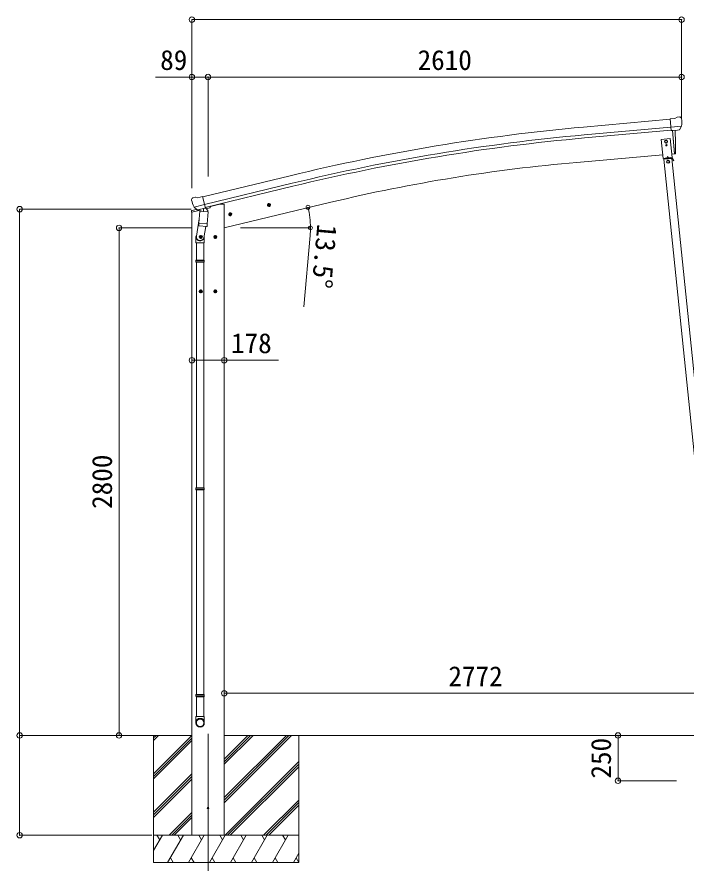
# Model space of a CAD drawing. Units: millimetres at full size. Extents: x -21204 to 8479, y -5853 to 7886.
# Drawn here: x 2679 to 6368, y -1825 to 2843 of the extents above; entities that cross this region are included whole.
import ezdxf
from ezdxf.enums import TextEntityAlignment as Align

# ---------------------------------------------------------------- set-up
doc = ezdxf.new("R2010")
doc.units = ezdxf.units.MM
doc.header["$LTSCALE"] = 30
doc.header["$PDMODE"] = 32
doc.header["$PDSIZE"] = 30
for name, color, linetype, lineweight in [('0-0_0', 7, 'Continuous', 9), ('0-1_本体', 4, 'Continuous', 9), ('0-2_部品', 7, 'Continuous', 9), ('0-8_PARTS2', 2, 'Continuous', 9), ('0-A_寸法', 6, 'Continuous', 9), ('1-1_GLASS', 4, 'Continuous', 9), ('1-2_GLASS_SEAL', 7, 'Continuous', 9), ('1-A', 6, 'Continuous', 9)]:
    doc.layers.add(name, color=color, linetype=linetype, lineweight=lineweight)
doc.styles.add('ＭＳ ゴシック', font='')
doc.styles.get('ＭＳ ゴシック').set_extended_font_data('MS Gothic')

msp = doc.modelspace()

# ---------------------------------------------------------------- linework, layer by layer
at = {"layer": '0-0_0'}
for p, q in [((3121.02, -1120.81), (3643.75, -1120.81)), ((3432.75, -1120.81), (3432.75, -1820.81)), ((3432.75, -1148.19), (3460.14, -1120.81)), ((3432.75, -1134.05), (3445.99, -1120.81)), ((3432.75, -1332.04), (3643.75, -1121.04)), ((3432.75, -1346.18), (3643.75, -1135.18)), ((3432.75, -1360.32), (3643.75, -1149.32)), ((3821.75, -1491.82), (4192.77, -1120.81)), ((3821.75, -1463.54), (4164.48, -1120.81)), ((3821.75, -1477.68), (4178.63, -1120.81)), ((3821.75, -1279.69), (3980.64, -1120.81)), ((3821.75, -1265.55), (3966.49, -1120.81)), ((3821.75, -1251.41), (3952.35, -1120.81)), ((3821.75, -1120.81), (6743.57, -1120.81)), ((4232.75, -1120.81), (4232.75, -1820.81)), ((3826.61, -1670.81), (4232.75, -1264.67)), ((3840.75, -1670.81), (4232.75, -1278.81)), ((3854.9, -1670.81), (4232.75, -1292.95)), ((3432.75, -1544.17), (3643.75, -1333.17)), ((3432.75, -1558.31), (3643.75, -1347.31)), ((3432.75, -1572.45), (3643.75, -1361.45)), ((4038.74, -1670.81), (4232.75, -1476.8)), ((4052.89, -1670.81), (4232.75, -1490.94)), ((4067.03, -1670.81), (4232.75, -1505.09)), ((3518.24, -1670.81), (3643.75, -1545.3)), ((3532.39, -1670.81), (3643.75, -1559.44)), ((3546.53, -1670.81), (3643.75, -1573.59)), ((4232.75, -1670.81), (3432.75, -1670.81)), ((3432.75, -1754.64), (3481.15, -1670.81)), ((3466.15, -1696.79), (3451.15, -1670.81)), ((3510.02, -1820.81), (3596.62, -1670.81)), ((3581.62, -1696.79), (3566.62, -1670.81)), ((3625.49, -1820.81), (3712.09, -1670.81)), ((3821.75, -1670.82), (3643.75, -1670.82)), ((3697.09, -1696.79), (3682.09, -1670.81)), ((3740.96, -1820.81), (3827.56, -1670.81)), ((3812.56, -1696.79), (3797.56, -1670.81)), ((3856.43, -1820.81), (3943.03, -1670.81)), ((3928.03, -1696.79), (3913.03, -1670.81)), ((3971.9, -1820.81), (4058.5, -1670.81)), ((4028.5, -1670.81), (4043.5, -1696.79)), ((4087.37, -1820.81), (4173.97, -1670.81)), ((4158.97, -1696.79), (4143.97, -1670.81)), ((4202.84, -1820.81), (4232.75, -1769)), ((3525.02, -1794.83), (3540.02, -1820.81)), ((3640.49, -1794.83), (3655.49, -1820.81)), ((3755.96, -1794.83), (3770.96, -1820.81)), ((3871.43, -1794.83), (3886.43, -1820.81)), ((3986.9, -1794.83), (4001.9, -1820.81)), ((4102.37, -1794.83), (4117.37, -1820.81)), ((4217.84, -1794.83), (4232.75, -1820.66)), ((3432.75, -1820.81), (4232.75, -1820.81))]:
    msp.add_line(p, q, dxfattribs=at)
at = {"layer": '0-1_本体'}
for p, q in [((6280.06, 2278.14), (5802.55, 2234.94)), ((6283.82, 2235.14), (5806.44, 2191.95)), ((6285.29, 2218.37), (5807.96, 2175.18)), ((6292.53, 2215.98), (6303.78, 2087.38)), ((6240, 2081.8), (5765.83, 2040.32)), ((6303.78, 2087.38), (6289.82, 2086.16)), ((3703.22, 1849.32), (4186.1, 1966.81)), ((3713.3, 1807.36), (4196.31, 1924.82)), ((3717.23, 1790.98), (4200.29, 1908.47)), ((4409.83, 1820.36), (3821.78, 1679.18)), ((3745.74, 1796.69), (3797.75, 1809.18)), ((3821.75, 1809.18), (3797.75, 1809.18)), ((3821.75, 1809.18), (3821.75, -1670.82)), ((3643.75, -1670.82), (3643.75, 1765.73))]:
    msp.add_line(p, q, dxfattribs=at)
at = {"layer": '0-1_本体', "color": 6}
msp.add_line((3821.75, 949), (3643.75, 949), dxfattribs=at)
at = {"layer": '0-1_本体'}
for centre, radius, start, end in [((6798.68, -8775.07), 11054.98, 95.16866, 103.66973), ((6798.68, -8775.07), 11011.82, 95.16974, 103.66973), ((6798.68, -8775.07), 10994.98, 95.16974, 103.66973), ((6564.85, -7175.33), 9250.23, 94.95525, 103.47191)]:
    msp.add_arc(centre, radius, start, end, dxfattribs=at)
at = {"layer": '0-2_部品'}
for p, q in [((6306.46, 2282.36), (6318.18, 2289.13)), ((6333.09, 2290.72), (6319.42, 2289.52)), ((6342.22, 2284.96), (6336.74, 2289.56)), ((6306.46, 2282.36), (6279.9, 2280.04)), ((6285.55, 2215.38), (6279.9, 2280.04)), ((6343.28, 2282.92), (6343.4, 2281.58)), ((6342.76, 2240.07), (6283.84, 2234.92)), ((6295.52, 2216.25), (6285.55, 2215.38)), ((6303.58, 2089.66), (6292.53, 2215.99)), ((6329.12, 2219.19), (6321.42, 2218.52)), ((6331.51, 2220.59), (6342.44, 2239.53)), ((6303.82, 2086.89), (6303.58, 2089.66)), ((6306.43, 2087.28), (6303.82, 2086.89)), ((3641.77, 1833.75), (3642.04, 1832.6)), ((3645.98, 1842.33), (3642.13, 1836.03)), ((3649.08, 1844.58), (3662.26, 1847.74)), ((3676.82, 1845.07), (3663.56, 1847.77)), ((3676.82, 1845.07), (3702.75, 1851.29)), ((3641.19, 1765.13), (3684.21, 1775.45)), ((3669.65, 1781.21), (3643.49, 1774.93)), ((3655.82, 1793.45), (3713.33, 1807.25)), ((3672.67, 1778.54), (3656.29, 1793.03)), ((3675.38, 1777.97), (3682.9, 1779.77)), ((3676.22, 1778.08), (3677.75, 1778.44)), ((3677.75, 1778.44), (3714.45, 1787.25)), ((3679.58, 1778.22), (3679.53, 1777.47)), ((3680.29, 1776.43), (3706.1, 1770)), ((3688.98, 1774.27), (3688.75, 1770.98)), ((3708.5, 1785.43), (3707.48, 1770.82)), ((3714.45, 1787.25), (3715.98, 1787.62)), ((3717.53, 1789.73), (3718.48, 1789.66)), ((3718.48, 1789.66), (3731.79, 1774.34)), ((3722.78, 1784.71), (3741.91, 1789.31)), ((3731.79, 1774.34), (3731.35, 1768)), ((3745.74, 1797.92), (3745.74, 1794.17)), ((4059.26, 1802.95), (4078.71, 1807.62)), ((4063.82, 1810.73), (4061.69, 1803.53)), ((4071.12, 1812.48), (4063.82, 1810.73)), ((4071.32, 1795.56), (4066.65, 1815.01)), ((4076.28, 1807.04), (4071.12, 1812.48)), ((4074.15, 1799.84), (4076.28, 1807.04)), ((3641.19, 1772.02), (3641.19, 1765.13)), ((3684.26, 1729.02), (3668.35, 1632.85)), ((3687.21, 1771.09), (3682.53, 1704.25)), ((3732.89, 1767.89), (3687.21, 1771.09)), ((3728.22, 1701.06), (3732.89, 1767.89)), ((3845.33, 1751.59), (3864.77, 1756.26)), ((3849.88, 1759.37), (3847.75, 1752.17)), ((3857.18, 1761.12), (3849.88, 1759.37)), ((3857.38, 1744.2), (3852.72, 1763.65)), ((3862.35, 1755.67), (3857.18, 1761.12)), ((3860.22, 1748.48), (3862.35, 1755.67)), ((3681.67, 1691.78), (3682.55, 1704.25)), ((3682.07, 1690.43), (3682.07, 1690.43)), ((3728.22, 1701.06), (3682.53, 1704.25)), ((3683.52, 1689.65), (3725.21, 1686.73)), ((3719.79, 1687.11), (3709.05, 1623.52)), ((3728.21, 1701.06), (3727.32, 1688.36)), ((3692.75, 1636.45), (3686.25, 1632.7)), ((3692.75, 1618.94), (3692.75, 1638.94)), ((3699.25, 1632.7), (3692.75, 1636.45)), ((3772.75, 1636.45), (3766.25, 1632.7)), ((3772.75, 1618.94), (3772.75, 1638.94)), ((3779.25, 1632.7), (3772.75, 1636.45)), ((3666.2, 1595.68), (3666.2, 1630.04)), ((3712.2, 1595.68), (3666.2, 1595.68)), ((3668.2, 1595.68), (3668.2, 1501.68)), ((3702.75, 1628.94), (3682.75, 1628.94)), ((3686.25, 1632.7), (3686.25, 1625.19)), ((3686.25, 1625.19), (3692.75, 1621.44)), ((3710.2, 1595.68), (3710.2, 1501.68)), ((3712.2, 1630.34), (3712.2, 1595.68)), ((3782.75, 1628.94), (3762.75, 1628.94)), ((3766.25, 1632.7), (3766.25, 1625.19)), ((3766.25, 1625.19), (3772.75, 1621.44)), ((3666.2, 1499.68), (3667.2, 1501.68)), ((3712.2, 1499.68), (3666.2, 1499.68)), ((3711.2, 1501.68), (3667.2, 1501.68)), ((3712.2, 1499.68), (3711.2, 1501.68)), ((3712.2, 1499.68), (3712.2, 1491.68)), ((3712.2, 1491.68), (3666.2, 1491.68)), ((3711.2, 1489.68), (3667.2, 1489.68)), ((3668.2, 1489.68), (3668.2, 245.5)), ((3710.2, 1489.68), (3710.2, 245.5)), ((3712.2, 1491.68), (3711.2, 1489.68)), ((3702.75, 1328.94), (3682.75, 1328.94)), ((3692.75, 1336.45), (3686.25, 1332.7)), ((3686.25, 1332.7), (3686.25, 1325.19)), ((3686.25, 1325.19), (3692.75, 1321.44)), ((3692.75, 1318.94), (3692.75, 1338.94)), ((3699.25, 1332.7), (3692.75, 1336.45)), ((3782.75, 1328.94), (3762.75, 1328.94)), ((3772.75, 1336.45), (3766.25, 1332.7)), ((3766.25, 1332.7), (3766.25, 1325.19)), ((3766.25, 1325.19), (3772.75, 1321.44)), ((3772.75, 1318.94), (3772.75, 1338.94)), ((3779.25, 1332.7), (3772.75, 1336.45)), ((3666.2, 243.5), (3667.2, 245.5)), ((3712.2, 243.5), (3666.2, 243.5)), ((3712.2, 235.5), (3666.2, 235.5)), ((3711.2, 245.5), (3667.2, 245.5)), ((3711.2, 233.5), (3667.2, 233.5)), ((3668.2, 233.5), (3668.2, -894.69)), ((3710.2, 233.5), (3710.2, -894.69)), ((3712.2, 243.5), (3711.2, 245.5)), ((3712.2, 235.5), (3711.2, 233.5)), ((3712.2, 243.5), (3712.2, 235.5)), ((3666.2, -896.69), (3667.2, -894.69)), ((3712.2, -896.69), (3666.2, -896.69)), ((3712.2, -904.69), (3666.2, -904.69)), ((3711.2, -894.69), (3667.2, -894.69)), ((3711.2, -906.69), (3667.2, -906.69)), ((3668.2, -906.69), (3668.2, -1016.69)), ((3710.2, -906.69), (3710.2, -1016.69)), ((3712.2, -896.69), (3711.2, -894.69)), ((3712.2, -904.69), (3711.2, -906.69)), ((3712.2, -896.69), (3712.2, -904.69)), ((3666.2, -1050.83), (3666.2, -1016.69)), ((3712.2, -1016.69), (3666.2, -1016.69)), ((3712.2, -1050.83), (3712.2, -1016.69))]:
    msp.add_line(p, q, dxfattribs=at)
for points in [[(6342.83, 2240.71), (6342.55, 2239.72), (6342.44, 2239.53)], [(6295.52, 2216.25), (6295.79, 2216.18), (6321.16, 2218.4), (6321.42, 2218.52)], [(6308.98, 2090.11), (6309.81, 2115.74), (6310.01, 2142.24), (6309.54, 2168.72), (6308.4, 2195.2), (6306.9, 2217.15)], [(3708.18, 1785.84), (3717.91, 1788.18), (3702.75, 1851.29)], [(3655.55, 1794.02), (3656.13, 1793.18), (3656.29, 1793.03)], [(3708.18, 1785.84), (3707.95, 1785.69), (3683.18, 1779.75), (3682.9, 1779.77)], [(4061.69, 1803.53), (4066.85, 1798.09), (4074.15, 1799.84)], [(3847.75, 1752.17), (3852.92, 1746.73), (3860.22, 1748.48)], [(3692.75, 1621.44), (3699.25, 1625.19), (3699.25, 1632.7)], [(3772.75, 1621.44), (3779.25, 1625.19), (3779.25, 1632.7)], [(3666.2, 1499.68), (3666.2, 1491.68), (3667.2, 1489.68)], [(3692.75, 1321.44), (3699.25, 1325.19), (3699.25, 1332.7)], [(3772.75, 1321.44), (3779.25, 1325.19), (3779.25, 1332.7)], [(3666.2, 243.5), (3666.2, 235.5), (3667.2, 233.5)], [(3666.2, -896.69), (3666.2, -904.69), (3667.2, -906.69)]]:
    msp.add_lwpolyline(points, dxfattribs=at)
for centre, radius in [((4068.98, 1805.28), 8.5), ((4068.98, 1805.28), 7.7), ((4068.98, 1805.28), 6.5), ((3855.05, 1753.92), 8.5), ((3855.05, 1753.92), 7.7), ((3855.05, 1753.92), 6.5), ((3692.75, 1628.94), 8.5), ((3692.75, 1628.94), 7.7), ((3692.75, 1628.94), 6.5), ((3772.75, 1628.94), 8.5), ((3772.75, 1628.94), 7.7), ((3772.75, 1628.94), 6.5), ((3692.75, 1328.94), 8.5), ((3692.75, 1328.94), 7.7), ((3692.75, 1328.94), 6.5), ((3772.75, 1328.94), 8.5), ((3772.75, 1328.94), 7.7), ((3772.75, 1328.94), 6.5)]:
    msp.add_circle(centre, radius, dxfattribs=at)
at = {"layer": '0-2_部品', "color": 4}
msp.add_circle((3732.75, -1520.82), 4.5, dxfattribs=at)
at = {"layer": '0-2_部品'}
for centre, radius, start, end in [((6319.68, 2286.53), 3, 95, 120), ((6333.52, 2285.73), 5, 50.00648, 94.99352), ((6141.77, 2263.94), 202.4, 353.4085, 5), ((6305.99, 2090.25), 3, 278.50322, 357.46219), ((3838.85, 1879.85), 202.4, 193.5, 205.09125), ((3650.25, 1839.72), 5, 103.5, 148.5), ((3662.96, 1844.83), 3, 78.5, 103.5), ((3644.19, 1772.02), 3, 103.5, 180), ((3676.1, 1778.56), 0.5, 248.23754, 283.5), ((3679.09, 1778.25), 0.5, 356, 103.5), ((3680.53, 1777.4), 1, 176, 256), ((3709.1, 1785.35), 0.604, 100.59842, 172.20595), ((3715.86, 1788.11), 0.5, 283.5, 318.76246), ((3740.74, 1794.17), 5, 283.5, 0), ((3706.46, 1770.97), 1.03, 250.03897, 351.96569), ((3683.61, 1691.61), 1.95, 175.04017, 217.47766), ((3683.66, 1691.64), 2, 217.40962, 266), ((3725.35, 1688.73), 2, 266, 349.46843), ((3696.2, 1630.04), 30, 177.45142, 180)]:
    msp.add_arc(centre, radius, start, end, dxfattribs=at)
for centre, major_axis, ratio, start_param, end_param in [((6347.61, 2286.97), (-15.35, 3.44), 0.101033, 5.9751426, 5.9753737), ((6340.29, 2282.67), (2.71, -1.31), 0.997474, 0.5366567, 1.3225652), ((6328.85, 2222.18), (1.62, -2.54), 0.997631, 5.8041905, 5.8929484), ((6328.78, 2222.29), (-3.5, 2.17), 0.650902, 2.1145521, 2.1873627), ((6328.91, 2222.1), (1.62, -2.54), 0.997631, 5.965759, 6.7621801), ((3644.69, 1834.47), (-1.57, -2.57), 0.99628, 4.712389, 5.4996506), ((3674.66, 1780.79), (-0.73, -2.92), 0.997631, 5.8041905, 6.6006116), ((3674.72, 1781.02), (2.63, 3.16), 0.650902, 4.0958226, 4.1686332), ((3674.68, 1780.89), (-0.73, -2.92), 0.997631, 0.3902369, 0.4789948), ((3689.2, 1630.34), (23, 0), 0.996195, 2.5560258, 6.5663028), ((3689.2, 1630.34), (21, 0), 0.996195, 2.9349147, 5.9512394), ((3689.2, -1049.09), (-23, 0), 0.996195, 3.1415927, 6.2831853), ((3689.2, -1050.83), (-23, 0), 0.996195, 3.1415927, 6.2831853), ((3689.2, -1050.83), (0, -23.43), 0.981806, 4.712389, 7.8539816)]:
    msp.add_ellipse(centre, major_axis=major_axis, ratio=ratio, start_param=start_param, end_param=end_param, dxfattribs=at)
msp.add_ellipse((3689.2, -1050.83), major_axis=(21, 0), ratio=0.996195, dxfattribs=at)
at = {"layer": '0-8_PARTS2'}
msp.add_line((3732.75, -1111.61), (3732.75, -1870.82), dxfattribs=at)
at = {"layer": '0-A_寸法'}
for p, q in [((3643.75, 2827.54), (6342.75, 2827.54)), ((6342.75, 2827.54), (6342.75, 2510.92)), ((3643.75, 2510.92), (3643.75, 1898.7)), ((3643.75, 2510.92), (3732.75, 2510.92)), ((3732.75, 2510.92), (3732.75, 1963.07)), ((3732.75, 2510.92), (6342.75, 2510.92)), ((6342.75, 2510.92), (6342.75, 2281.92)), ((2694.18, -1120.82), (2694.18, 1782.18)), ((2694.18, 1782.18), (3639.26, 1782.18)), ((3242.15, -1120.82), (3242.15, 1679.18)), ((3242.15, 1679.18), (3639.26, 1679.18)), ((3911.25, 1679.18), (4298.11, 1679.18)), ((4295.25, 1636.72), (4260.89, 1244.23)), ((3821.75, 949), (4121.75, 949)), ((2694.18, -1120.82), (3422.29, -1120.82)), ((2694.18, -1670.82), (2694.18, -1120.82)), ((2694.18, -1670.82), (3422.29, -1670.82))]:
    msp.add_line(p, q, dxfattribs=at)
msp.add_lwpolyline([(3643.75, 2827.54), (3643.75, 2510.92), (3443.75, 2510.92)], dxfattribs=at)
for centre in [(4283.66, 1792.84), (4297.11, 1679.18)]:
    msp.add_circle(centre, 10.62, dxfattribs=at)
for start, end in [(0, 13.5), (354.99678, 0)]:
    msp.add_arc((3810.25, 1679.18), 486.86, start, end, dxfattribs=at)
for p in [(3643.75, 2827.54), (6342.75, 2827.54), (3643.75, 2510.92), (3732.75, 2510.92), (6342.75, 2510.92), (2694.18, 1782.18), (3242.15, 1679.18), (3643.75, 949), (3821.75, 949), (2694.18, -1120.82), (3242.15, -1120.82), (2694.18, -1670.82)]:
    msp.add_point(p, dxfattribs=at)
at = {"layer": '1-1_GLASS'}
for p, q in [((6245.48, 2057.76), (6493.02, -354.52)), ((6289.26, 2062.26), (6536.79, -350.03))]:
    msp.add_line(p, q, dxfattribs=at)
at = {"layer": '1-2_GLASS_SEAL'}
for p, q in [((6258.48, 2135.02), (6257.66, 2135.01)), ((6260.95, 2134.24), (6261.77, 2134.25)), ((6289.25, 2062.27), (6245.48, 2057.78)), ((6290.12, 2065.37), (6246.67, 2060.91)), ((6246.98, 2057.93), (6246.67, 2060.91)), ((6261.4, 2059.41), (6261.09, 2062.39)), ((6261.35, 2059.91), (6273.29, 2061.13)), ((6265.99, 2073.42), (6262, 2064.5)), ((6265.99, 2073.42), (6271.72, 2065.49)), ((6273.34, 2060.63), (6273.03, 2063.62)), ((6287.76, 2062.11), (6287.46, 2065.1)), ((6287.71, 2062.61), (6290.38, 2062.88)), ((6301.05, 2050.47), (6293, 2063.93)), ((6296.34, 2053.48), (6298.48, 2054.76))]:
    msp.add_line(p, q, dxfattribs=at)
for points in [[(6291.73, 2067.55), (6281.01, 2172), (6231.27, 2166.89), (6241.99, 2062.44)], [(6257.56, 2162.03), (6251.12, 2158.18), (6251.23, 2150.67), (6257.78, 2147.02), (6264.23, 2150.87), (6264.11, 2158.37)], [(6281.98, 2064.54), (6252.14, 2061.47), (6251.94, 2063.46), (6281.78, 2066.53)], [(6268.89, 2051.61), (6262.45, 2047.76), (6262.56, 2040.25), (6269.11, 2036.6), (6275.56, 2040.45), (6275.45, 2047.95)]]:
    msp.add_lwpolyline(points, close=True, dxfattribs=at)
for points in [[(6257.66, 2135.01), (6257.67, 2134.19), (6258.49, 2134.2)], [(6260.1, 2135.87), (6260.09, 2136.69), (6259.27, 2136.67), (6259.28, 2135.85)], [(6259.32, 2133.39), (6259.33, 2132.57), (6260.15, 2132.59), (6260.14, 2133.41)], [(6261.77, 2134.25), (6261.76, 2135.07), (6260.94, 2135.06)], [(6301.05, 2050.47), (6298.9, 2049.18), (6290.86, 2062.64)]]:
    msp.add_lwpolyline(points, dxfattribs=at)
for centre, radius in [((6257.67, 2154.52), 8.5), ((6257.67, 2154.52), 7.7), ((6257.67, 2154.52), 6.5), ((6257.75, 2154.53), 6.5), ((6259.71, 2134.63), 3.75), ((6269, 2044.1), 8.5), ((6269, 2044.1), 7.7), ((6269, 2044.1), 6.5)]:
    msp.add_circle(centre, radius, dxfattribs=at)
for centre, radius, start, end in [((6258.46, 2135.84), 0.82, 270.859, 0.859), ((6258.5, 2133.38), 0.82, 0.859, 90.859), ((6260.92, 2135.88), 0.82, 180.859, 270.859), ((6260.96, 2133.42), 0.82, 90.859, 180.859), ((6290.43, 2062.39), 3, 30.859, 95.859), ((6290.43, 2062.39), 0.5, 30.859, 95.859)]:
    msp.add_arc(centre, radius, start, end, dxfattribs=at)
at = {"layer": '1-A'}
for p, q in [((3821.75, -887.86), (3821.75, -654.91)), ((3821.75, -887.86), (6593.77, -887.86)), ((5992.74, -1120.82), (6314.38, -1120.82)), ((5992.74, -1370.82), (5992.74, -1120.82)), ((5992.74, -1370.82), (6314.38, -1370.82))]:
    msp.add_line(p, q, dxfattribs=at)
for p in [(3821.75, -887.86), (5992.74, -1120.82), (5992.74, -1370.82)]:
    msp.add_point(p, dxfattribs=at)

# ---------------------------------------------------------------- texts
at = {"layer": '0-A_寸法', "color": 7, "style": 'ＭＳ ゴシック'}
for s, p in [('89', (3468.75, 2516.92)), ('2610', (4887.75, 2516.92)), ('178', (3859.25, 955))]:
    msp.add_text(s, height=110, dxfattribs=at).set_placement(p, align=Align.BOTTOM_LEFT)
for s, rotation, p in [('13.5°', 264.997, (4302.6, 1706.35)), ('2800', 90, (3236.15, 129.18))]:
    msp.add_text(s, height=110, rotation=rotation, dxfattribs=at).set_placement(p, align=Align.BOTTOM_LEFT)
at = {"layer": '1-A', "color": 7, "style": 'ＭＳ ゴシック'}
msp.add_text('2772', height=110, dxfattribs=at).set_placement((5057.76, -881.86), align=Align.BOTTOM_LEFT)
msp.add_text('250', height=110, rotation=90, dxfattribs=at).set_placement((5986.74, -1358.32), align=Align.BOTTOM_LEFT)

doc.saveas('drawing.dxf')
